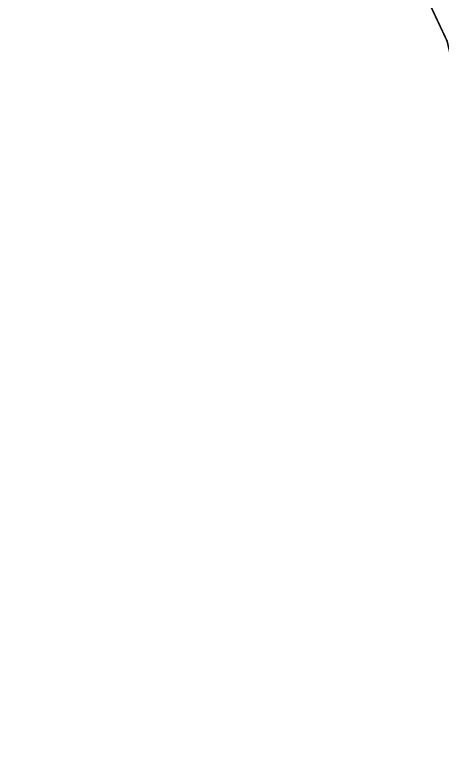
# Model space of a CAD drawing. Header units: metres. Extents: x 285341 to 287626, y 2002767 to 2006293.
# Drawn here: x 285341 to 285866, y 2003952 to 2004854 of the extents above; entities that cross this region are included whole.
import ezdxf

# ---------------------------------------------------------------- set-up
doc = ezdxf.new("R2010")
doc.units = ezdxf.units.M
doc.header["$MEASUREMENT"] = 0
doc.linetypes.add('DASHDOT', pattern=[1, 0.5, -0.25, 0, -0.25])
doc.layers.add('V_BOUND_STREAM_LINE', color=7, linetype='DASHDOT')

# ---------------------------------------------------------------- blocks, each defined once
blk = doc.blocks.new('2145')
at = {"layer": 'V_BOUND_STREAM_LINE', "ltscale": 10, "const_width": 1.95, "flags": 128}
blk.add_lwpolyline([(285624.64, 2006209.02), (285554.55, 2006147.17), (285553.24, 2006076.23), (285511.49, 2006049.12), (285366.17, 2006067.85), (285341.67, 2006043.13), (285391.27, 2005851.61), (285456.83, 2005637.85), (285494.24, 2005515.56), (285505.1, 2005480.85), (285510.64, 2005395.3), (285504.49, 2005296.9), (285547.32, 2005174.63), (285680.15, 2005105.87), (285743.55, 2005071.81), (285826, 2004919.37), (285871.92, 2004821.91), (285888.36, 2004751.5), (285948.58, 2004655.87), (285972.23, 2004510.2), (285979.27, 2004467.87), (286008.28, 2004422.88), (286012.41, 2004388.57), (286032.77, 2004352.78), (285971.54, 2004204.81), (286016.21, 2004071.97), (286093.73, 2004048.36), (286159.03, 2004036.08), (286205.87, 2003987.8), (286216.45, 2003922.73), (286213.57, 2003784.77), (286218.58, 2003606.01), (286229.31, 2003512.53), (286236.76, 2003395.38), (286269.74, 2003289.13), (286310.74, 2003258.34), (286374.85, 2003228.37), (286416.79, 2003150.93), (286447.37, 2003124.09), (286527.9, 2003014.38), (286590.49, 2002932.55), (286679.25, 2002803.09), (286715.95, 2002800.84)], dxfattribs=at)

msp = doc.modelspace()

# ---------------------------------------------------------------- block references
msp.add_blockref('2145', (0, 0))

doc.saveas('drawing.dxf')
